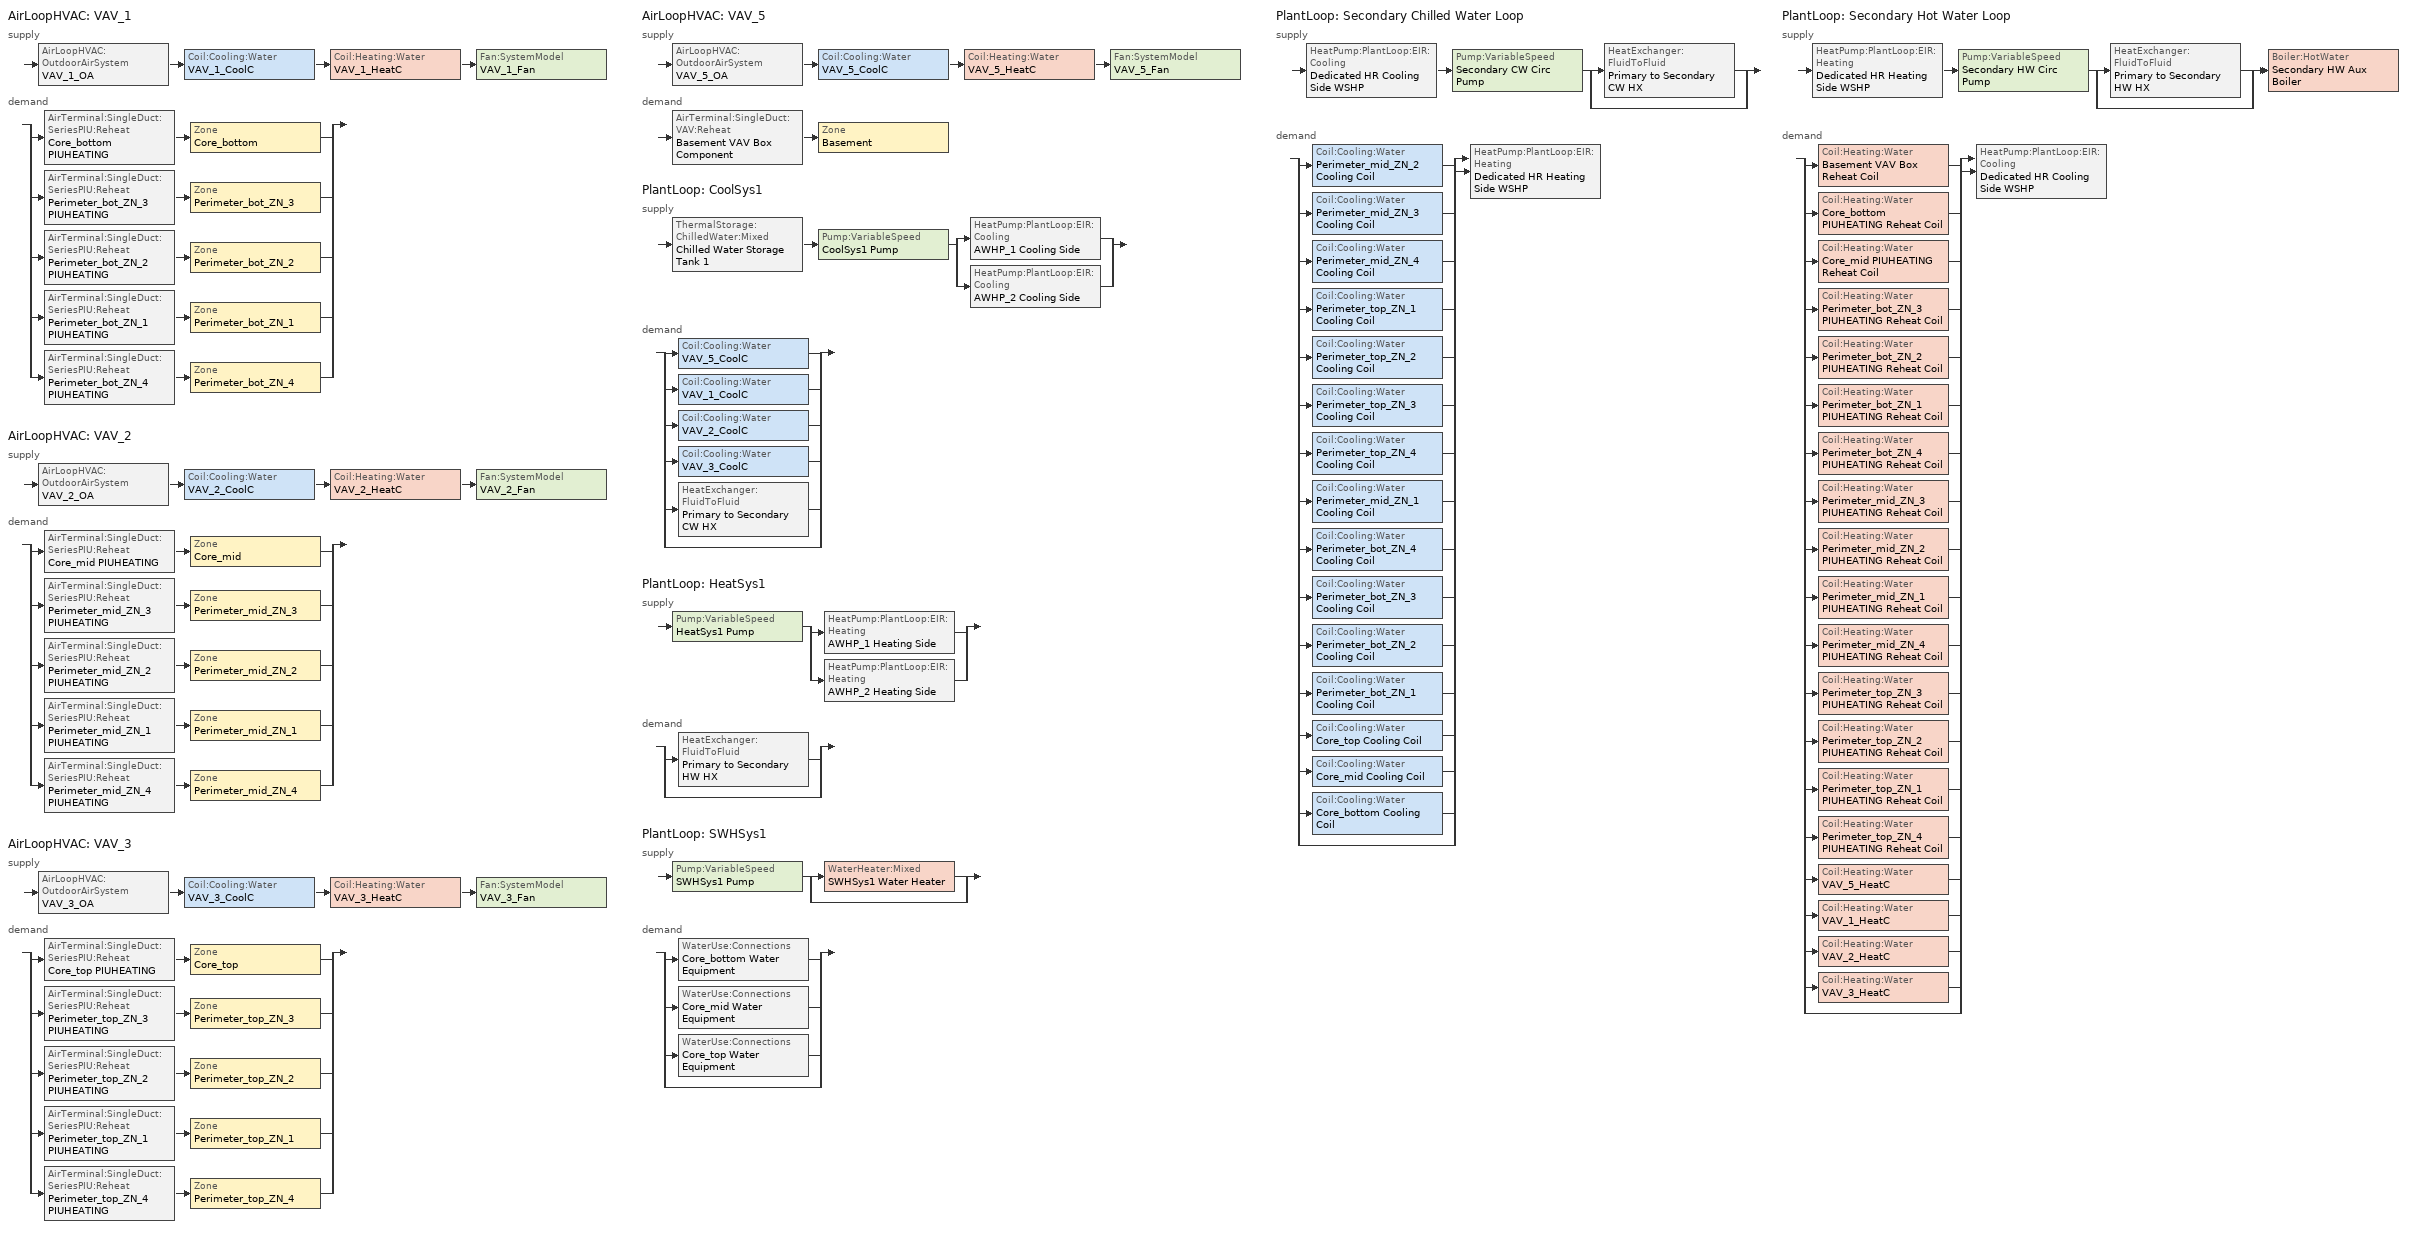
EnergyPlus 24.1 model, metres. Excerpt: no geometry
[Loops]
AirLoopHVAC 'VAV_1'
 supply: AirLoopHVAC:OutdoorAirSystem 'VAV_1_OA' > Coil:Cooling:Water 'VAV_1_CoolC' > Coil:Heating:Water 'VAV_1_HeatC' > Fan:SystemModel 'VAV_1_Fan'
 demand: split
  | AirTerminal:SingleDuct:SeriesPIU:Reheat 'Core_bottom PIUHEATING' > Zone 'Core_bottom'
  | AirTerminal:SingleDuct:SeriesPIU:Reheat 'Perimeter_bot_ZN_3 PIUHEATING' > Zone 'Perimeter_bot_ZN_3'
  | AirTerminal:SingleDuct:SeriesPIU:Reheat 'Perimeter_bot_ZN_2 PIUHEATING' > Zone 'Perimeter_bot_ZN_2'
  | AirTerminal:SingleDuct:SeriesPIU:Reheat 'Perimeter_bot_ZN_1 PIUHEATING' > Zone 'Perimeter_bot_ZN_1'
  | AirTerminal:SingleDuct:SeriesPIU:Reheat 'Perimeter_bot_ZN_4 PIUHEATING' > Zone 'Perimeter_bot_ZN_4'
AirLoopHVAC 'VAV_2'
 supply: AirLoopHVAC:OutdoorAirSystem 'VAV_2_OA' > Coil:Cooling:Water 'VAV_2_CoolC' > Coil:Heating:Water 'VAV_2_HeatC' > Fan:SystemModel 'VAV_2_Fan'
 demand: split
  | AirTerminal:SingleDuct:SeriesPIU:Reheat 'Core_mid PIUHEATING' > Zone 'Core_mid'
  | AirTerminal:SingleDuct:SeriesPIU:Reheat 'Perimeter_mid_ZN_3 PIUHEATING' > Zone 'Perimeter_mid_ZN_3'
  | AirTerminal:SingleDuct:SeriesPIU:Reheat 'Perimeter_mid_ZN_2 PIUHEATING' > Zone 'Perimeter_mid_ZN_2'
  | AirTerminal:SingleDuct:SeriesPIU:Reheat 'Perimeter_mid_ZN_1 PIUHEATING' > Zone 'Perimeter_mid_ZN_1'
  | AirTerminal:SingleDuct:SeriesPIU:Reheat 'Perimeter_mid_ZN_4 PIUHEATING' > Zone 'Perimeter_mid_ZN_4'
AirLoopHVAC 'VAV_3'
 supply: AirLoopHVAC:OutdoorAirSystem 'VAV_3_OA' > Coil:Cooling:Water 'VAV_3_CoolC' > Coil:Heating:Water 'VAV_3_HeatC' > Fan:SystemModel 'VAV_3_Fan'
 demand: split
  | AirTerminal:SingleDuct:SeriesPIU:Reheat 'Core_top PIUHEATING' > Zone 'Core_top'
  | AirTerminal:SingleDuct:SeriesPIU:Reheat 'Perimeter_top_ZN_3 PIUHEATING' > Zone 'Perimeter_top_ZN_3'
  | AirTerminal:SingleDuct:SeriesPIU:Reheat 'Perimeter_top_ZN_2 PIUHEATING' > Zone 'Perimeter_top_ZN_2'
  | AirTerminal:SingleDuct:SeriesPIU:Reheat 'Perimeter_top_ZN_1 PIUHEATING' > Zone 'Perimeter_top_ZN_1'
  | AirTerminal:SingleDuct:SeriesPIU:Reheat 'Perimeter_top_ZN_4 PIUHEATING' > Zone 'Perimeter_top_ZN_4'
AirLoopHVAC 'VAV_5'
 supply: AirLoopHVAC:OutdoorAirSystem 'VAV_5_OA' > Coil:Cooling:Water 'VAV_5_CoolC' > Coil:Heating:Water 'VAV_5_HeatC' > Fan:SystemModel 'VAV_5_Fan'
 demand: AirTerminal:SingleDuct:VAV:Reheat 'Basement VAV Box Component' > Zone 'Basement'
PlantLoop 'CoolSys1'
 supply: ThermalStorage:ChilledWater:Mixed 'Chilled Water Storage Tank 1' > Pump:VariableSpeed 'CoolSys1 Pump' > split
  | HeatPump:PlantLoop:EIR:Cooling 'AWHP_1 Cooling Side'
  | HeatPump:PlantLoop:EIR:Cooling 'AWHP_2 Cooling Side'
 demand: split
  | Coil:Cooling:Water 'VAV_5_CoolC'
  | Coil:Cooling:Water 'VAV_1_CoolC'
  | Coil:Cooling:Water 'VAV_2_CoolC'
  | Coil:Cooling:Water 'VAV_3_CoolC'
  | HeatExchanger:FluidToFluid 'Primary to Secondary CW HX'
  | bypass
PlantLoop 'HeatSys1'
 supply: Pump:VariableSpeed 'HeatSys1 Pump' > split
  | HeatPump:PlantLoop:EIR:Heating 'AWHP_1 Heating Side'
  | HeatPump:PlantLoop:EIR:Heating 'AWHP_2 Heating Side'
 demand: split
  | HeatExchanger:FluidToFluid 'Primary to Secondary HW HX'
  | bypass
PlantLoop 'SWHSys1'
 supply: Pump:VariableSpeed 'SWHSys1 Pump' > split
  | WaterHeater:Mixed 'SWHSys1 Water Heater'
  | bypass
 demand: split
  | WaterUse:Connections 'Core_bottom Water Equipment'
  | WaterUse:Connections 'Core_mid Water Equipment'
  | WaterUse:Connections 'Core_top Water Equipment'
  | bypass
PlantLoop 'Secondary Chilled Water Loop'
 supply: HeatPump:PlantLoop:EIR:Cooling 'Dedicated HR Cooling Side WSHP' > Pump:VariableSpeed 'Secondary CW Circ Pump' > split
  | HeatExchanger:FluidToFluid 'Primary to Secondary CW HX'
  | bypass
 demand: split
  | Coil:Cooling:Water 'Perimeter_mid_ZN_2 Cooling Coil'
  | Coil:Cooling:Water 'Perimeter_mid_ZN_3 Cooling Coil'
  | Coil:Cooling:Water 'Perimeter_mid_ZN_4 Cooling Coil'
  | Coil:Cooling:Water 'Perimeter_top_ZN_1 Cooling Coil'
  | Coil:Cooling:Water 'Perimeter_top_ZN_2 Cooling Coil'
  | Coil:Cooling:Water 'Perimeter_top_ZN_3 Cooling Coil'
  | Coil:Cooling:Water 'Perimeter_top_ZN_4 Cooling Coil'
  | Coil:Cooling:Water 'Perimeter_mid_ZN_1 Cooling Coil'
  | Coil:Cooling:Water 'Perimeter_bot_ZN_4 Cooling Coil'
  | Coil:Cooling:Water 'Perimeter_bot_ZN_3 Cooling Coil'
  | Coil:Cooling:Water 'Perimeter_bot_ZN_2 Cooling Coil'
  | Coil:Cooling:Water 'Perimeter_bot_ZN_1 Cooling Coil'
  | Coil:Cooling:Water 'Core_top Cooling Coil'
  | Coil:Cooling:Water 'Core_mid Cooling Coil'
  | Coil:Cooling:Water 'Core_bottom Cooling Coil'
  | bypass
  join > HeatPump:PlantLoop:EIR:Heating 'Dedicated HR Heating Side WSHP'
PlantLoop 'Secondary Hot Water Loop'
 supply: HeatPump:PlantLoop:EIR:Heating 'Dedicated HR Heating Side WSHP' > Pump:VariableSpeed 'Secondary HW Circ Pump' > split
  | HeatExchanger:FluidToFluid 'Primary to Secondary HW HX'
  | bypass
  join > Boiler:HotWater 'Secondary HW Aux Boiler'
 demand: split
  | Coil:Heating:Water 'Basement VAV Box Reheat Coil'
  | Coil:Heating:Water 'Core_bottom PIUHEATING Reheat Coil'
  | Coil:Heating:Water 'Core_mid PIUHEATING Reheat Coil'
  | Coil:Heating:Water 'Perimeter_bot_ZN_3 PIUHEATING Reheat Coil'
  | Coil:Heating:Water 'Perimeter_bot_ZN_2 PIUHEATING Reheat Coil'
  | Coil:Heating:Water 'Perimeter_bot_ZN_1 PIUHEATING Reheat Coil'
  | Coil:Heating:Water 'Perimeter_bot_ZN_4 PIUHEATING Reheat Coil'
  | Coil:Heating:Water 'Perimeter_mid_ZN_3 PIUHEATING Reheat Coil'
  | Coil:Heating:Water 'Perimeter_mid_ZN_2 PIUHEATING Reheat Coil'
  | Coil:Heating:Water 'Perimeter_mid_ZN_1 PIUHEATING Reheat Coil'
  | Coil:Heating:Water 'Perimeter_mid_ZN_4 PIUHEATING Reheat Coil'
  | Coil:Heating:Water 'Perimeter_top_ZN_3 PIUHEATING Reheat Coil'
  | Coil:Heating:Water 'Perimeter_top_ZN_2 PIUHEATING Reheat Coil'
  | Coil:Heating:Water 'Perimeter_top_ZN_1 PIUHEATING Reheat Coil'
  | Coil:Heating:Water 'Perimeter_top_ZN_4 PIUHEATING Reheat Coil'
  | Coil:Heating:Water 'VAV_5_HeatC'
  | Coil:Heating:Water 'VAV_1_HeatC'
  | Coil:Heating:Water 'VAV_2_HeatC'
  | Coil:Heating:Water 'VAV_3_HeatC'
  | bypass
  join > HeatPump:PlantLoop:EIR:Cooling 'Dedicated HR Cooling Side WSHP'
[AirLoopHVAC] Design supply air flow rate=Autosize
VAV_1; VAV_2; VAV_3; VAV_5
[AirLoopHVAC:UnitarySystem] Availability schedule=ALWAYS_ON; Control type=Load; Cooling supply air flow rate=Autosize; Cooling supply air flow rate method=SupplyAirFlowRate; Dehumidification control type=None; Fan placement=BlowThrough; Supply air fan operating mode schedule=HVACOperationSchd
Name | Controlling zone or thermostat location | Cooling coil | Supply fan
Core_bottom_ZoneCooling | Core_bottom | Core_bottom Cooling Coil | Core_bottom_ZoneFan 1
Core_mid_ZoneCooling | Core_mid | Core_mid Cooling Coil | Core_mid_ZoneFan 1
Core_top_ZoneCooling | Core_top | Core_top Cooling Coil | Core_top_ZoneFan 1
Perimeter_bot_ZN_1_ZoneCooling | Perimeter_bot_ZN_1 | Perimeter_bot_ZN_1 Cooling Coil | Perimeter_bot_ZN_1_ZoneFan 1
Perimeter_bot_ZN_2_ZoneCooling | Perimeter_bot_ZN_2 | Perimeter_bot_ZN_2 Cooling Coil | Perimeter_bot_ZN_2_ZoneFan 1
Perimeter_bot_ZN_3_ZoneCooling | Perimeter_bot_ZN_3 | Perimeter_bot_ZN_3 Cooling Coil | Perimeter_bot_ZN_3_ZoneFan 1
Perimeter_bot_ZN_4_ZoneCooling | Perimeter_bot_ZN_4 | Perimeter_bot_ZN_4 Cooling Coil | Perimeter_bot_ZN_4_ZoneFan 1
Perimeter_mid_ZN_1_ZoneCooling | Perimeter_mid_ZN_1 | Perimeter_mid_ZN_1 Cooling Coil | Perimeter_mid_ZN_1_ZoneFan 1
Perimeter_mid_ZN_2_ZoneCooling | Perimeter_mid_ZN_2 | Perimeter_mid_ZN_2 Cooling Coil | Perimeter_mid_ZN_2_ZoneFan 1
Perimeter_mid_ZN_3_ZoneCooling | Perimeter_mid_ZN_3 | Perimeter_mid_ZN_3 Cooling Coil | Perimeter_mid_ZN_3_ZoneFan 1
Perimeter_mid_ZN_4_ZoneCooling | Perimeter_mid_ZN_4 | Perimeter_mid_ZN_4 Cooling Coil | Perimeter_mid_ZN_4_ZoneFan 1
Perimeter_top_ZN_1_ZoneCooling | Perimeter_top_ZN_1 | Perimeter_top_ZN_1 Cooling Coil | Perimeter_top_ZN_1_ZoneFan 1
Perimeter_top_ZN_2_ZoneCooling | Perimeter_top_ZN_2 | Perimeter_top_ZN_2 Cooling Coil | Perimeter_top_ZN_2_ZoneFan 1
Perimeter_top_ZN_3_ZoneCooling | Perimeter_top_ZN_3 | Perimeter_top_ZN_3 Cooling Coil | Perimeter_top_ZN_3_ZoneFan 1
Perimeter_top_ZN_4_ZoneCooling | Perimeter_top_ZN_4 | Perimeter_top_ZN_4 Cooling Coil | Perimeter_top_ZN_4_ZoneFan 1
[AirTerminal:SingleDuct:SeriesPIU:Reheat] Availability schedule=ALWAYS_ON; Maximum air flow rate=Autosize; Maximum hot water or steam flow rate=Autosize; Maximum primary air flow rate=Autosize; Minimum primary air flow fraction=Autosize
Name | Fan | Reheat coil
Core_bottom PIUHEATING | Core_bottom PIUHEATING Fan | Core_bottom PIUHEATING Reheat Coil
Core_mid PIUHEATING | Core_mid PIUHEATING Fan | Core_mid PIUHEATING Reheat Coil
Core_top PIUHEATING | Core_top PIUHEATING Fan | Core_top PIUHEATING Reheat Coil
Perimeter_bot_ZN_1 PIUHEATING | Perimeter_bot_ZN_1 PIUHEATING Fan | Perimeter_bot_ZN_1 PIUHEATING Reheat Coil
Perimeter_bot_ZN_2 PIUHEATING | Perimeter_bot_ZN_2 PIUHEATING Fan | Perimeter_bot_ZN_2 PIUHEATING Reheat Coil
Perimeter_bot_ZN_3 PIUHEATING | Perimeter_bot_ZN_3 PIUHEATING Fan | Perimeter_bot_ZN_3 PIUHEATING Reheat Coil
Perimeter_bot_ZN_4 PIUHEATING | Perimeter_bot_ZN_4 PIUHEATING Fan | Perimeter_bot_ZN_4 PIUHEATING Reheat Coil
Perimeter_mid_ZN_1 PIUHEATING | Perimeter_mid_ZN_1 PIUHEATING Fan | Perimeter_mid_ZN_1 PIUHEATING Reheat Coil
Perimeter_mid_ZN_2 PIUHEATING | Perimeter_mid_ZN_2 PIUHEATING Fan | Perimeter_mid_ZN_2 PIUHEATING Reheat Coil
Perimeter_mid_ZN_3 PIUHEATING | Perimeter_mid_ZN_3 PIUHEATING Fan | Perimeter_mid_ZN_3 PIUHEATING Reheat Coil
Perimeter_mid_ZN_4 PIUHEATING | Perimeter_mid_ZN_4 PIUHEATING Fan | Perimeter_mid_ZN_4 PIUHEATING Reheat Coil
Perimeter_top_ZN_1 PIUHEATING | Perimeter_top_ZN_1 PIUHEATING Fan | Perimeter_top_ZN_1 PIUHEATING Reheat Coil
Perimeter_top_ZN_2 PIUHEATING | Perimeter_top_ZN_2 PIUHEATING Fan | Perimeter_top_ZN_2 PIUHEATING Reheat Coil
Perimeter_top_ZN_3 PIUHEATING | Perimeter_top_ZN_3 PIUHEATING Fan | Perimeter_top_ZN_3 PIUHEATING Reheat Coil
Perimeter_top_ZN_4 PIUHEATING | Perimeter_top_ZN_4 PIUHEATING Fan | Perimeter_top_ZN_4 PIUHEATING Reheat Coil
[AirTerminal:SingleDuct:VAV:Reheat]
Basement VAV Box Component: Availability schedule=ALWAYS_ON; Constant minimum air flow fraction=0.3; Convergence tolerance=0.001; Damper heating action=Normal; Maximum air flow rate=Autosize; Maximum flow fraction during reheat=Autosize; Maximum flow per zone floor area during reheat=Autosize; Maximum hot water or steam flow rate=Autosize; Minimum hot water or steam flow rate=0; Reheat coil=Basement VAV Box Reheat Coil; Zone minimum air flow input method=Constant
[Boiler:HotWater]
Secondary HW Aux Boiler: Boiler flow mode=LeavingSetpointModulated; Design water flow rate=Autosize; Efficiency curve temperature evaluation variable=LeavingBoiler; Fuel type=NaturalGas; Maximum part load ratio=1.2; Minimum part load ratio=0; Nominal capacity=Autosize; Nominal thermal efficiency=0.78; On cycle parasitic electric load=0; Optimum part load ratio=1; Sizing factor=1; Water outlet upper temperature limit=95
[Coil:Cooling:Water] Availability schedule=ALWAYS_ON; Design air flow rate=Autosize; Design inlet air humidity ratio=Autosize; Design inlet air temperature=Autosize; Design inlet water temperature=Autosize; Design outlet air humidity ratio=Autosize; Design outlet air temperature=Autosize; Design water flow rate=Autosize; Heat exchanger configuration=CrossFlow; Type of analysis=SimpleAnalysis
Core_bottom Cooling Coil; Core_mid Cooling Coil; Core_top Cooling Coil; Perimeter_bot_ZN_1 Cooling Coil; Perimeter_bot_ZN_2 Cooling Coil; Perimeter_bot_ZN_3 Cooling Coil; Perimeter_bot_ZN_4 Cooling Coil; Perimeter_mid_ZN_1 Cooling Coil; Perimeter_mid_ZN_2 Cooling Coil; Perimeter_mid_ZN_3 Cooling Coil; Perimeter_mid_ZN_4 Cooling Coil; Perimeter_top_ZN_1 Cooling Coil; Perimeter_top_ZN_2 Cooling Coil; Perimeter_top_ZN_3 Cooling Coil; Perimeter_top_ZN_4 Cooling Coil; VAV_1_CoolC; VAV_2_CoolC; VAV_3_CoolC; VAV_5_CoolC
[Coil:Heating:Electric]
Core_top PIUHEATING Reheat Coil: Availability schedule=ALWAYS_ON; Efficiency=1; Nominal capacity=Autosize
[Coil:Heating:Water] Availability schedule=ALWAYS_ON; Maximum water flow rate=Autosize; Performance input method=UFactorTimesAreaAndDesignWaterFlowRate; Rated capacity=Autosize; U factor times area value=Autosize
Name | Rated inlet air temperature | Rated inlet water temperature | Rated outlet air temperature | Rated outlet water temperature
Basement VAV Box Reheat Coil | 16.6 | 82.2 | 32.2 | 71.1
Core_bottom PIUHEATING Reheat Coil; Core_mid PIUHEATING Reheat Coil; Perimeter_bot_ZN_1 PIUHEATING Reheat Coil; Perimeter_bot_ZN_2 PIUHEATING Reheat Coil; Perimeter_bot_ZN_3 PIUHEATING Reheat Coil; Perimeter_bot_ZN_4 PIUHEATING Reheat Coil; Perimeter_mid_ZN_1 PIUHEATING Reheat Coil; Perimeter_mid_ZN_2 PIUHEATING Reheat Coil; Perimeter_mid_ZN_3 PIUHEATING Reheat Coil; Perimeter_mid_ZN_4 PIUHEATING Reheat Coil; Perimeter_top_ZN_1 PIUHEATING Reheat Coil; Perimeter_top_ZN_2 PIUHEATING Reheat Coil; Perimeter_top_ZN_3 PIUHEATING Reheat Coil; Perimeter_top_ZN_4 PIUHEATING Reheat Coil | 19.9 | 45 | 32.2 | 35
VAV_1_HeatC; VAV_2_HeatC; VAV_3_HeatC; VAV_5_HeatC | 9 | 40 | 35 | 36
[Controller:OutdoorAir] Economizer control action type=ModulateFlow; Economizer control type=NoEconomizer; Economizer maximum limit dry bulb temperature=28; Economizer maximum limit enthalpy=64000; Economizer minimum limit dry bulb temperature=-100; Lockout type=NoLockout; Maximum outdoor air flow rate=Autosize; Minimum limit type=FixedMinimum; Minimum outdoor air flow rate=Autosize; Minimum outdoor air schedule=MinOA_MotorizedDamper_Sched
Name | Minimum fraction of outdoor air schedule
VAV_1_OA_Controller; VAV_2_OA_Controller; VAV_3_OA_Controller | Always_On
VAV_5_OA_Controller
[Controller:WaterCoil] Actuator variable=Flow; Control variable=Temperature; Maximum actuated flow=Autosize; Minimum actuated flow=0
Name | Action | Controller convergence tolerance
VAV_1_CoolC_Controller; VAV_2_CoolC_Controller; VAV_3_CoolC_Controller; VAV_5_CoolC_Controller | Reverse
VAV_1_HeatC_Controller; VAV_2_HeatC_Controller; VAV_3_HeatC_Controller; VAV_5_HeatC_Controller | Normal | 0.0001
[DesignSpecification:OutdoorAir] Outdoor air flow per person=0.006; Outdoor air flow per zone=0; Outdoor air flow per zone floor area=0.001; Outdoor air method=Sum
SZ DSOA Basement; SZ DSOA Core_bottom; SZ DSOA Core_mid; SZ DSOA Core_top; SZ DSOA Perimeter_bot_ZN_1; SZ DSOA Perimeter_bot_ZN_2; SZ DSOA Perimeter_bot_ZN_3; SZ DSOA Perimeter_bot_ZN_4; SZ DSOA Perimeter_mid_ZN_1; SZ DSOA Perimeter_mid_ZN_2; SZ DSOA Perimeter_mid_ZN_3; SZ DSOA Perimeter_mid_ZN_4; SZ DSOA Perimeter_top_ZN_1; SZ DSOA Perimeter_top_ZN_2; SZ DSOA Perimeter_top_ZN_3; SZ DSOA Perimeter_top_ZN_4
[DesignSpecification:ZoneAirDistribution]
PIUHEATING Vent Distribution: Zone air distribution effectiveness in cooling mode=1; Zone air distribution effectiveness in heating mode=0.8; Zone secondary recirculation fraction=0
[Fan:SystemModel] Design electric power consumption=Autosize; Design maximum air flow rate=Autosize; Motor in air stream fraction=1
Name | Availability schedule | Design power sizing method | Design pressure rise | Electric power function of flow fraction curve | Electric power minimum flow rate fraction | Electric power per unit flow rate per unit pressure | Motor efficiency | Speed control method | Fan total efficiency | End use subcategory
Core_bottom PIUHEATING Fan; Core_mid PIUHEATING Fan; Core_top PIUHEATING Fan; Perimeter_bot_ZN_1 PIUHEATING Fan; Perimeter_bot_ZN_2 PIUHEATING Fan; Perimeter_bot_ZN_3 PIUHEATING Fan; Perimeter_bot_ZN_4 PIUHEATING Fan; Perimeter_mid_ZN_1 PIUHEATING Fan; Perimeter_mid_ZN_2 PIUHEATING Fan; Perimeter_mid_ZN_3 PIUHEATING Fan; Perimeter_mid_ZN_4 PIUHEATING Fan; Perimeter_top_ZN_1 PIUHEATING Fan; Perimeter_top_ZN_2 PIUHEATING Fan; Perimeter_top_ZN_3 PIUHEATING Fan; Perimeter_top_ZN_4 PIUHEATING Fan | HVACOperationSchd | PowerPerFlowPerPressure | 50 | fan curve 1 | 0.39 | 1.87331 | 0.9 | Continuous
Core_bottom_ZoneFan 1; Core_mid_ZoneFan 1; Core_top_ZoneFan 1; Perimeter_bot_ZN_1_ZoneFan 1; Perimeter_bot_ZN_2_ZoneFan 1; Perimeter_bot_ZN_3_ZoneFan 1; Perimeter_bot_ZN_4_ZoneFan 1; Perimeter_mid_ZN_1_ZoneFan 1; Perimeter_mid_ZN_2_ZoneFan 1; Perimeter_mid_ZN_3_ZoneFan 1; Perimeter_mid_ZN_4_ZoneFan 1; Perimeter_top_ZN_1_ZoneFan 1; Perimeter_top_ZN_2_ZoneFan 1; Perimeter_top_ZN_3_ZoneFan 1; Perimeter_top_ZN_4_ZoneFan 1 | HVACOperationSchd | TotalEfficiencyAndPressure | 600 |  | 0 |  | 0.9 | Discrete | 0.7
VAV_1_Fan; VAV_3_Fan | HVACOperationSchd | TotalEfficiencyAndPressure | 1017.592 | VAV Fan Curve | 0 |  | 0.93 | Continuous | 0.6045 | Fan Energy
VAV_2_Fan | HVACOperationSchd | TotalEfficiencyAndPressure | 1017.592 | VAV Fan Curve | 0 |  | 0.95 | Continuous | 0.6175 | Fan Energy
VAV_5_Fan | Always_ON | TotalEfficiencyAndPressure | 1109.648 | VAV Fan Curve | 0 |  | 0.91 | Continuous | 0.5915 | Fan Energy
[HeatExchanger:FluidToFluid] Availability schedule=always_on; Heat exchange model type=CrossFlowBothMixed; Heat exchanger u factor times area value=Autosize; Heat transfer metering end use type=LoopToLoop; Loop demand side design flow rate=Autosize; Loop supply side design flow rate=Autosize; Minimum temperature difference to activate heat exchanger=0.2
Name | Control type
Primary to Secondary CW HX | CoolingSetpointModulated
Primary to Secondary HW HX | HeatingSetpointModulated
[HeatPump:PlantLoop:EIR:Cooling] Control type=Setpoint; Flow mode=VariableSpeedPumping; Load side reference flow rate=Autosize; Minimum part load ratio=0.2; Reference capacity=Autosize; Source side reference flow rate=Autosize
Name | Capacity modifier function of temperature curve | Companion heat pump | Condenser type | Electric input to output ratio modifier function of part load ratio curve | Electric input to output ratio modifier function of temperature curve | Reference coefficient of performance | Sizing factor | Maximum source inlet temperature | Minimum source inlet temperature
AWHP_1 Cooling Side | CoolCapCurveFuncTemp | AWHP_1 Heating Side | AirSource | EIRCurveFuncPLR | CoolEIRCurveFuncTemp | 2.89 | 1
AWHP_2 Cooling Side | CoolCapCurveFuncTemp | AWHP_2 Heating Side | AirSource | EIRCurveFuncPLR | CoolEIRCurveFuncTemp | 2.89 | 1
Dedicated HR Cooling Side WSHP | CapCurveFuncTemp2 | Dedicated HR Heating Side WSHP | WaterSource | EIRCurveFuncPLR2 | EIRCurveFuncTemp2 | 3.5 | 0.2 | 50 | 10
[HeatPump:PlantLoop:EIR:Heating] Control type=Setpoint; Electric input to output ratio modifier function of part load ratio curve=EIRCurveFuncPLR; Flow mode=VariableSpeedPumping; Load side reference flow rate=Autosize; Minimum part load ratio=0.2; Reference capacity=Autosize; Source side reference flow rate=Autosize
Name | Capacity modifier function of temperature curve | Companion heat pump | Condenser type | Dry outdoor correction factor curve | Electric input to output ratio modifier function of temperature curve | Heat pump defrost control | Heat pump defrost time period fraction | Heat pump sizing method | Heating to cooling capacity sizing ratio | Maximum outdoor dry bulb temperature for defrost operation | Maximum source inlet temperature | Maximum supply water temperature curve | Minimum source inlet temperature | Minimum supply water temperature curve | Reference coefficient of performance | Sizing factor | Timed empirical defrost frequency curve | Timed empirical defrost heat input energy fraction curve | Timed empirical defrost heat load penalty curve
AWHP_1 Heating Side | HeatCapCurveFuncTemp | AWHP_1 Cooling Side | AirSource | HeatDryCoilFuncOAT | HeatEIRCurveFuncTemp | TimedEmpirical | 0.116667 | GreaterOfHeatingOrCooling | 1.1 | 10.6068 | 35 | MaxSWTvsOAT | -25 | MinSWTvsOAT | 2.89 | 1 | TimedDefrostFrequency | TimedDefrostHeatEnergy | TimedDefrostHeatLoad
AWHP_2 Heating Side | HeatCapCurveFuncTemp | AWHP_2 Cooling Side | AirSource | HeatDryCoilFuncOAT | HeatEIRCurveFuncTemp | TimedEmpirical | 0.116667 | GreaterOfHeatingOrCooling | 1.1 | 10.6068 | 35 | MaxSWTvsOAT | -25 | MinSWTvsOAT | 2.89 | 1 | TimedDefrostFrequency | TimedDefrostHeatEnergy | TimedDefrostHeatLoad
Dedicated HR Heating Side WSHP | CapCurveFuncTemp | Dedicated HR Cooling Side WSHP | WaterSource |  | EIRCurveFuncTemp |  |  | CoolingCapacity | 1 |  | 25 |  | 2 |  | 3.5 | 0.2
[PlantEquipmentList]
One AWHP Cooling Equipment List: AWHP_1 Cooling Side, HeatPump:PlantLoop:EIR:Cooling
One AWHP Heating Equipment List: AWHP_2 Heating Side, HeatPump:PlantLoop:EIR:Heating
Primary to Secondary HW HX equip: Primary to Secondary HW HX, HeatExchanger:FluidToFluid
SWHSys1 Equipment List: SWHSys1 Water Heater, WaterHeater:Mixed
Two AWHP Cooling Equipment List: AWHP_1 Cooling Side, HeatPump:PlantLoop:EIR:Cooling, AWHP_2 Cooling Side, HeatPump:PlantLoop:EIR:Cooling
Two AWHP Heating Equipment List: AWHP_1 Heating Side, HeatPump:PlantLoop:EIR:Heating, AWHP_2 Heating Side, HeatPump:PlantLoop:EIR:Heating
[PlantEquipmentOperation:ChillerHeaterChangeover]
Two AWHP Operation Scheme: Cooling only load plant equipment operation cooling load=Two AWHP Cooling Operation Scheme; Dedicated chilled water return recovery heat pump=Dedicated HR Cooling Side WSHP; Dedicated hot water return recovery heat pump=Dedicated HR Heating Side WSHP; Heating only load plant equipment operation heating load=Two AWHP Heating Operation Scheme; Outdoor high temperature=10; Outdoor low temperature=-18; Primary cooling plant setpoint temperature=6.6; Primary heating plant setpoint at outdoor high temperature=59.8; Primary heating plant setpoint at outdoor low temperature=37.6; Secondary distribution cooling plant setpoint temperature=13.7; Secondary distribution heating plant setpoint temperature=45; Simultaneous cooling and heating plant equipment operation cooling load=One AWHP Cooling Operation Scheme; Simultaneous cooling and heating plant equipment operation heating load=One AWHP Heating Operation Scheme; Zone load polling zonelist=All Conditioned Zones
[PlantEquipmentOperation:CoolingLoad] Load range 1 lower limit=0; Range 1 equipment list=One AWHP Cooling Equipment List
Name | Load range 1 upper limit | Load range 2 lower limit | Load range 2 upper limit | Range 2 equipment list
One AWHP Cooling Operation Scheme | 1e+16
Two AWHP Cooling Operation Scheme | 50000 | 50000 | 1e+13 | Two AWHP Cooling Equipment List
[PlantEquipmentOperation:HeatingLoad] Load range 1 lower limit=0
Name | Load range 1 upper limit | Range 1 equipment list | Load range 2 lower limit | Load range 2 upper limit | Range 2 equipment list
One AWHP Heating Operation Scheme | 1e+16 | One AWHP Heating Equipment List
SWHSys1 Operation Scheme | 1e+15 | SWHSys1 Equipment List
Two AWHP Heating Operation Scheme | 50000 | One AWHP Heating Equipment List | 100000 | 1e+13 | Two AWHP Heating Equipment List
[PlantEquipmentOperationSchemes]
Name | Control scheme 1 | Control scheme 1 schedule
CoolSys1 Loop Operation Scheme List; HeatSys1 Loop Operation Scheme List; Secondary CW Loop Operation; Secondary Hot Loop Operation | Two AWHP Operation Scheme | ALways_on
SWHSys1 Loop Operation Scheme List | SWHSys1 Operation Scheme | ALWAYS_ON
[PlantLoop] Fluid type=Water; Maximum loop flow rate=Autosize; Minimum loop flow rate=0; Plant loop volume=Autocalculate
Name | Load distribution scheme | Maximum loop temperature | Minimum loop temperature | Plant equipment operation scheme
CoolSys1 | UniformLoad | 98 | 1 | CoolSys1 Loop Operation Scheme List
HeatSys1 | Optimal | 80 | 10 | HeatSys1 Loop Operation Scheme List
SWHSys1 | Optimal | 60 | 10 | SWHSys1 Loop Operation Scheme List
Secondary Chilled Water Loop | SequentialLoad | 98 | 1 | Secondary CW Loop Operation
Secondary Hot Water Loop | SequentialLoad | 98 | 1 | Secondary Hot Loop Operation
[Pump:VariableSpeed] Design maximum flow rate=Autosize; Design power consumption=Autosize; Design pump head=179352; Fraction of motor inefficiencies to fluid stream=0; Pump control type=Intermittent; Coefficient 1 of the part load performance curve=0; Coefficient 2 of the part load performance curve=1; Coefficient 3 of the part load performance curve=0; Coefficient 4 of the part load performance curve=0
Name | Design electric power per unit flow rate | Design minimum flow rate | Design minimum flow rate fraction | Design power sizing method | Design shaft power per unit flow rate per unit head | Motor efficiency
CoolSys1 Pump | 348701.1 | Autosize | 0 | PowerPerFlow | 1.28205 | 0.9
HeatSys1 Pump |  | 0 |  |  |  | 0.875
SWHSys1 Pump |  | 0 |  |  |  | 0.85
Secondary CW Circ Pump; Secondary HW Circ Pump |  | 0 |  |  |  | 0.9
[SetpointManager:MixedAir] Control variable=Temperature
Name | Setpoint node or nodelist
VAV_1_CoolC SAT Manager | VAV_1_CoolC-VAV_1_HeatCNode
VAV_1_HeatC SAT Manager | VAV_1_HeatC-VAV_1_FanNode
VAV_1_OAMixed Air Temp Manager | VAV_1_OA-VAV_1_CoolCNode
VAV_2_CoolC SAT Manager | VAV_2_CoolC-VAV_2_HeatCNode
VAV_2_HeatC SAT Manager | VAV_2_HeatC-VAV_2_FanNode
VAV_2_OAMixed Air Temp Manager | VAV_2_OA-VAV_2_CoolCNode
VAV_3_CoolC SAT Manager | VAV_3_CoolC-VAV_3_HeatCNode
VAV_3_HeatC SAT Manager | VAV_3_HeatC-VAV_3_FanNode
VAV_3_OAMixed Air Temp Manager | VAV_3_OA-VAV_3_CoolCNode
VAV_5_CoolC SAT Manager | VAV_5_CoolC-VAV_5_HeatCNode
VAV_5_HeatC SAT Manager | VAV_5_HeatC-VAV_5_FanNode
VAV_5_OAMixed Air Temp Manager | VAV_5_OA-VAV_5_CoolCNode
[SetpointManager:Scheduled] Control variable=Temperature
Name | Schedule | Setpoint node or nodelist
CoolSys1 HX Setpoint Manager | CW-Loop-Temp-Schedule | CoolSys1 Pump Inlet
CoolSys1 Loop Setpoint Manager | CW-Loop-Temp-Schedule | CoolSys1 Supply Outlet Node
HeatSys1 Loop Setpoint Manager | HW-Loop-Temp-Schedule | HeatSys1 Supply Outlet Node
SWHSys1 Loop Setpoint Manager | SWHSys1-Loop-Temp-Schedule | SWHSys1 Supply Outlet Node
VAV_1 SAT setpoint | Seasonal-Reset-Supply-Air-Temp-Sch | VAV_1 Supply Equipment Outlet Node
VAV_2 SAT setpoint | Seasonal-Reset-Supply-Air-Temp-Sch | VAV_2 Supply Equipment Outlet Node
VAV_3 SAT setpoint | Seasonal-Reset-Supply-Air-Temp-Sch | VAV_3 Supply Equipment Outlet Node
VAV_5 SAT setpoint | Seasonal-Reset-Supply-Air-Temp-Sch | VAV_5 Supply Equipment Outlet Node
[Sizing:Plant]
Name | Coincident sizing factor mode | Design loop exit temperature | Loop design temperature difference | Loop type | Sizing option | Zone timesteps in averaging window
CoolSys1 | None | 6.67 | 6.67 | Cooling | NonCoincident | 1
HeatSys1; Secondary Hot Water Loop | None | 48 | 6 | Heating | NonCoincident | 2
Secondary Chilled Water Loop | None | 13.2 | 2 | Cooling | Coincident | 1
SWHSys1 |  | 60 | 5 | Heating
[Sizing:System] Central cooling capacity control method=VAV; Central heating design supply air humidity ratio=0.008; Cooling design capacity=Autosize; Cooling design capacity method=CoolingDesignCapacity; Cooling supply air flow rate method=DesignDay; Design outdoor air flow rate=Autosize; Heating design capacity=Autosize; Heating design capacity method=HeatingDesignCapacity; Heating supply air flow rate method=DesignDay; Precool design humidity ratio=0.008; Preheat design humidity ratio=0.008; Type of zone sum to use=NonCoincident; Zone maximum outdoor air fraction=1
Name | 100 outdoor air in cooling | 100 outdoor air in heating | Central cooling design supply air humidity ratio | Central cooling design supply air temperature | Central heating design supply air temperature | Central heating maximum system air flow ratio | Precool design temperature | Preheat design temperature | System outdoor air method | Type of load to size on
VAV_1; VAV_2; VAV_3 | Yes | Yes | 0.0068 | 9.3 | 9.3 | Autosize | 9.3 | 7 | ZoneSum | VentilationRequirement
VAV_5 | No | No | 0.006 | 8.9 | 16.7 | 0.3 | 12.8 | 8 |  | Sensible
[Sizing:Zone] Cooling design air flow method=DesignDay; Heating design air flow method=DesignDay; Zone cooling design supply air temperature=14.6; Zone cooling design supply air temperature input method=SupplyAirTemperature; Zone heating design supply air humidity ratio=0.008; Zone heating design supply air temperature=35; Zone heating design supply air temperature input method=SupplyAirTemperature
Name | Design specification outdoor air object | Zone cooling design supply air humidity ratio | Account for dedicated outdoor air system | Dedicated outdoor air high setpoint temperature for design | Dedicated outdoor air low setpoint temperature for design | Dedicated outdoor air system control strategy | Design specification zone air distribution object
Basement | SZ DSOA Basement | 0.01055
Core_bottom | SZ DSOA Core_bottom | 0.01055 | Yes | 14 | 9.89 | ColdSupplyAir | PIUHEATING Vent Distribution
Core_mid | SZ DSOA Core_mid | 0.01055 | Yes | 14 | 9.89 | ColdSupplyAir | PIUHEATING Vent Distribution
Core_top | SZ DSOA Core_top | 0.01056 | Yes | 14 | 9.89 | ColdSupplyAir | PIUHEATING Vent Distribution
Perimeter_bot_ZN_1 | SZ DSOA Perimeter_bot_ZN_1 | 0.01055 | Yes | 14 | 9.89 | ColdSupplyAir | PIUHEATING Vent Distribution
Perimeter_bot_ZN_2 | SZ DSOA Perimeter_bot_ZN_2 | 0.01055 | Yes | 14 | 9.89 | ColdSupplyAir | PIUHEATING Vent Distribution
Perimeter_bot_ZN_3 | SZ DSOA Perimeter_bot_ZN_3 | 0.01055 | Yes | 14 | 9.89 | ColdSupplyAir | PIUHEATING Vent Distribution
Perimeter_bot_ZN_4 | SZ DSOA Perimeter_bot_ZN_4 | 0.01055 | Yes | 14 | 9.89 | ColdSupplyAir | PIUHEATING Vent Distribution
Perimeter_mid_ZN_1 | SZ DSOA Perimeter_mid_ZN_1 | 0.01055 | Yes | 14 | 9.89 | ColdSupplyAir | PIUHEATING Vent Distribution
Perimeter_mid_ZN_2 | SZ DSOA Perimeter_mid_ZN_2 | 0.01055 | Yes | 14 | 9.89 | ColdSupplyAir | PIUHEATING Vent Distribution
Perimeter_mid_ZN_3 | SZ DSOA Perimeter_mid_ZN_3 | 0.01055 | Yes | 14 | 9.89 | ColdSupplyAir | PIUHEATING Vent Distribution
Perimeter_mid_ZN_4 | SZ DSOA Perimeter_mid_ZN_4 | 0.01055 | Yes | 14 | 9.89 | ColdSupplyAir | PIUHEATING Vent Distribution
Perimeter_top_ZN_1 | SZ DSOA Perimeter_top_ZN_1 | 0.01055 | Yes | 14 | 9.89 | ColdSupplyAir | PIUHEATING Vent Distribution
Perimeter_top_ZN_2 | SZ DSOA Perimeter_top_ZN_2 | 0.01055 | Yes | 14 | 9.89 | ColdSupplyAir | PIUHEATING Vent Distribution
Perimeter_top_ZN_3 | SZ DSOA Perimeter_top_ZN_3 | 0.01055 | Yes | 14 | 9.89 | ColdSupplyAir | PIUHEATING Vent Distribution
Perimeter_top_ZN_4 | SZ DSOA Perimeter_top_ZN_4 | 0.01055 | Yes | 14 | 9.89 | ColdSupplyAir | PIUHEATING Vent Distribution
[ThermalStorage:ChilledWater:Mixed]
Chilled Water Storage Tank 1: Ambient temperature indicator=Outdoors; Deadband temperature difference=2.5; Heat gain coefficient from ambient temperature=5; Minimum temperature limit=1; Setpoint temperature schedule=CW-Tank-Temp-Schedule; Tank volume=50; Use side availability schedule=ALWAYS_ON; Use side design flow rate=Autosize; Use side heat transfer effectiveness=1
[ThermostatSetpoint:DualSetpoint] Cooling setpoint temperature schedule=CLGSETP_SCH; Heating setpoint temperature schedule=HTGSETP_SCH
Basement DualSPSched; Core_bottom DualSPSched; Core_mid DualSPSched; Core_top DualSPSched; Perimeter_bot_ZN_1 DualSPSched; Perimeter_bot_ZN_2 DualSPSched; Perimeter_bot_ZN_3 DualSPSched; Perimeter_bot_ZN_4 DualSPSched; Perimeter_mid_ZN_1 DualSPSched; Perimeter_mid_ZN_2 DualSPSched; Perimeter_mid_ZN_3 DualSPSched; Perimeter_mid_ZN_4 DualSPSched; Perimeter_top_ZN_1 DualSPSched; Perimeter_top_ZN_2 DualSPSched; Perimeter_top_ZN_3 DualSPSched; Perimeter_top_ZN_4 DualSPSched
[WaterHeater:Mixed]
SWHSys1 Water Heater: Ambient temperature indicator=Schedule; Ambient temperature schedule=SWHSys1 Water Heater Ambient Temperature Schedule Name; Deadband temperature difference=2; Heater control type=Cycle; Heater fuel type=NaturalGas; Heater maximum capacity=845000; Heater thermal efficiency=0.8; Indirect water heating recovery time=1.5; Maximum temperature limit=82.2222; Off cycle loss coefficient to ambient temperature=6; Off cycle parasitic fuel consumption rate=20; Off cycle parasitic fuel type=NaturalGas; Off cycle parasitic heat fraction to tank=0.8; On cycle loss coefficient to ambient temperature=6; On cycle parasitic fuel type=NaturalGas; Setpoint temperature schedule=SWHSys1 Water Heater Setpoint Temperature Schedule Name; Source side design flow rate=Autosize; Source side effectiveness=1; Tank volume=0.7571; Use side design flow rate=Autosize; Use side effectiveness=1
[WaterUse:Connections]
Name | Water use equipment name 1
Core_bottom Water Equipment | Core_bottom Water Equipment
Core_mid Water Equipment | Core_mid Water Equipment
Core_top Water Equipment | Core_top Water Equipment
[WaterUse:Equipment] Flow rate fraction schedule=BLDG_SWH_SCH; Hot water supply temperature schedule=Water Equipment Hot Supply Temp Sched; Latent fraction schedule=Water Equipment Latent fract sched; Peak flow rate=2.24e-05; Sensible fraction schedule=Water Equipment Sensible fract sched; Target temperature schedule=Water Equipment Temp Sched
Name | Zone
Core_bottom Water Equipment | Core_bottom
Core_mid Water Equipment | Core_mid
Core_top Water Equipment | Core_top
[ZoneControl:Thermostat] Control type schedule=Dual Zone Control Type Sched
Name | Zone or zonelist | Control 1
Basement Thermostat | Basement | Basement DualSPSched
Core_bottom Thermostat | Core_bottom | Core_bottom DualSPSched
Core_mid Thermostat | Core_mid | Core_mid DualSPSched
Core_top Thermostat | Core_top | Core_top DualSPSched
Perimeter_bot_ZN_1 Thermostat | Perimeter_bot_ZN_1 | Perimeter_bot_ZN_1 DualSPSched
Perimeter_bot_ZN_2 Thermostat | Perimeter_bot_ZN_2 | Perimeter_bot_ZN_2 DualSPSched
Perimeter_bot_ZN_3 Thermostat | Perimeter_bot_ZN_3 | Perimeter_bot_ZN_3 DualSPSched
Perimeter_bot_ZN_4 Thermostat | Perimeter_bot_ZN_4 | Perimeter_bot_ZN_4 DualSPSched
Perimeter_mid_ZN_1 Thermostat | Perimeter_mid_ZN_1 | Perimeter_mid_ZN_1 DualSPSched
Perimeter_mid_ZN_2 Thermostat | Perimeter_mid_ZN_2 | Perimeter_mid_ZN_2 DualSPSched
Perimeter_mid_ZN_3 Thermostat | Perimeter_mid_ZN_3 | Perimeter_mid_ZN_3 DualSPSched
Perimeter_mid_ZN_4 Thermostat | Perimeter_mid_ZN_4 | Perimeter_mid_ZN_4 DualSPSched
Perimeter_top_ZN_1 Thermostat | Perimeter_top_ZN_1 | Perimeter_top_ZN_1 DualSPSched
Perimeter_top_ZN_2 Thermostat | Perimeter_top_ZN_2 | Perimeter_top_ZN_2 DualSPSched
Perimeter_top_ZN_3 Thermostat | Perimeter_top_ZN_3 | Perimeter_top_ZN_3 DualSPSched
Perimeter_top_ZN_4 Thermostat | Perimeter_top_ZN_4 | Perimeter_top_ZN_4 DualSPSched
[Zone equipment]
Basement: Basement VAV Box Component
Core_bottom: Core_bottom PIUHEATING, Core_bottom_ZoneCooling
Core_mid: Core_mid PIUHEATING, Core_mid_ZoneCooling
Core_top: Core_top PIUHEATING, Core_top_ZoneCooling
Perimeter_bot_ZN_1: Perimeter_bot_ZN_1 PIUHEATING, Perimeter_bot_ZN_1_ZoneCooling
Perimeter_bot_ZN_2: Perimeter_bot_ZN_2 PIUHEATING, Perimeter_bot_ZN_2_ZoneCooling
Perimeter_bot_ZN_3: Perimeter_bot_ZN_3 PIUHEATING, Perimeter_bot_ZN_3_ZoneCooling
Perimeter_bot_ZN_4: Perimeter_bot_ZN_4 PIUHEATING, Perimeter_bot_ZN_4_ZoneCooling
Perimeter_mid_ZN_1: Perimeter_mid_ZN_1 PIUHEATING, Perimeter_mid_ZN_1_ZoneCooling
Perimeter_mid_ZN_2: Perimeter_mid_ZN_2 PIUHEATING, Perimeter_mid_ZN_2_ZoneCooling
Perimeter_mid_ZN_3: Perimeter_mid_ZN_3 PIUHEATING, Perimeter_mid_ZN_3_ZoneCooling
Perimeter_mid_ZN_4: Perimeter_mid_ZN_4 PIUHEATING, Perimeter_mid_ZN_4_ZoneCooling
Perimeter_top_ZN_1: Perimeter_top_ZN_1 PIUHEATING, Perimeter_top_ZN_1_ZoneCooling
Perimeter_top_ZN_2: Perimeter_top_ZN_2 PIUHEATING, Perimeter_top_ZN_2_ZoneCooling
Perimeter_top_ZN_3: Perimeter_top_ZN_3 PIUHEATING, Perimeter_top_ZN_3_ZoneCooling
Perimeter_top_ZN_4: Perimeter_top_ZN_4 PIUHEATING, Perimeter_top_ZN_4_ZoneCooling
[ZoneList]
All Conditioned Zones: Basement, Core_bottom, Core_mid, Core_top, Perimeter_bot_ZN_1, Perimeter_bot_ZN_2, Perimeter_bot_ZN_3, Perimeter_bot_ZN_4, Perimeter_mid_ZN_1, Perimeter_mid_ZN_2, Perimeter_mid_ZN_3, Perimeter_mid_ZN_4, Perimeter_top_ZN_1, Perimeter_top_ZN_2, Perimeter_top_ZN_3, Perimeter_top_ZN_4
[Curve:Biquadratic] Input unit type for x=Temperature; Input unit type for y=Temperature; Output unit type=Dimensionless
Name | Maximum value of x | Maximum value of y | Minimum value of x | Minimum value of y | Coefficient1 constant | Coefficient2 x | Coefficient3 x 2 | Coefficient4 y | Coefficient5 y 2 | Coefficient6 x y | Maximum curve output | Minimum curve output
CapCurveFuncTemp; CapCurveFuncTemp2; EIRCurveFuncTemp; EIRCurveFuncTemp2 | 10 | 35 | 5 | 24 | 1 | 0 | 0 | 0 | 0 | 0
CoolCapCurveFuncTemp | 20 | 37 | 2 | 4.2 | 1.06723 | 0.0460678 | 0.00034605 | -0.00697049 | -2.88619e-05 | -0.000475763 | 1.55
CoolEIRCurveFuncTemp | 20 | 37 | 2 | 4.2 | 0.440306 | -0.0241323 | 0.000537915 | 0.0118716 | 0.000305786 | -0.00061733 | 1.48 | 0.4
HeatCapCurveFuncTemp | 70 | 37.22 | 15 | -17 | 0.794901 | 0.00388524 | -5.75169e-05 | 0.0278109 | 0.000318168 | -0.000130572 | 1.55
HeatEIRCurveFuncTemp | 70 | 37.22 | 15 | -17 | 0.53073 | 0.00655165 | 0.000263599 | -0.0362067 | 0.00126617 | -0.000791224 | 1.48 | 0.4
[Curve:Quadratic]
Name | Maximum value of x | Minimum value of x | Coefficient1 constant | Coefficient2 x | Coefficient3 x 2 | Input unit type for x | Maximum curve output | Minimum curve output | Output unit type
EIRCurveFuncPLR; EIRCurveFuncPLR2 | 1 | 0 | 1 | 0 | 0
HeatDryCoilFuncOAT | 26.6667 | -11.675 | 0.957474 | -0.00299322 | 5.5728e-05
MaxSWTvsOAT | 35 | -17.7778 | 53.1667 | 0.85 | 0 | Temperature | 60 | 20 | Temperature
MinSWTvsOAT | 35 | -17.7778 | 0 | 1 | 0 | Temperature | 35 | 20 | Temperature
TimedDefrostFrequency | 10.6068 | -30 | 0.71582 | -0.024822 | 0
TimedDefrostHeatEnergy | 10.6068 | -30 | 0.03423 | -0.00072 | 0
TimedDefrostHeatLoad | 10.6068 | -30 | 0.08286 | -0.007812 | 0
[Curve:Quartic] Input unit type for x=Dimensionless; Maximum value of x=1
Name | Maximum curve output | Minimum curve output | Minimum value of x | Output unit type | Coefficient1 constant | Coefficient2 x | Coefficient3 x 2 | Coefficient4 x 3 | Coefficient5 x 4
VAV Fan Curve | 1 | 0 | 0 | Dimensionless | 0.0407599 | 0.088045 | -0.0729261 | 0.94374 | 0
fan curve 1 |  |  | 0.33 |  | 0.1379 | -0.2406 | 1.7851 | -2.0248 | 1.3456
[Schedule:Compact]
ALWAYS_ON: Through: 12/31, For: AllDays, Until: 24:00, 1
BLDG_SWH_SCH: Through: 12/31, For: Weekdays SummerDesignDay, Until: 05:00, 0.05, Until: 06:00, 0.08, Until: 07:00, 0.07, Until: 08:00, 0.19, Until: 09:00, 0.35, Until: 10:00, 0.38, Until: 11:00, 0.39, Until: 12:00, 0.47, Until: 13:00, 0.57, Until: 14:00, 0.54, Until: 15:00, 0.34, Until: 16:00, 0.33, Until: 17:00, 0.44, Until: 18:00, 0.26, Until: 19:00, 0.21, Until: 20:00, 0.15, Until: 21:00, 0.17, Until: 22:00, 0.08, Until: 24:00, 0.05, For: Saturday WinterDesignDay, Until: 05:00, 0.05, Until: 06:00, 0.08, Until: 07:00, 0.07, Until: 08:00, 0.11, Until: 09:00, 0.15, Until: 10:00, 0.21, Until: 11:00, 0.19, Until: 12:00, 0.23, Until: 13:00, 0.2, Until: 14:00, 0.19, Until: 15:00, 0.15, Until: 16:00, 0.13, Until: 17:00, 0.14, Until: 21:00, 0.07, Until: 22:00, 0.09, Until: 24:00, 0.05, For: AllOtherDays, Until: 05:00, 0.04, Until: 06:00, 0.07, Until: 11:00, 0.04, Until: 13:00, 0.06, Until: 14:00, 0.09, Until: 15:00, 0.06, Until: 21:00, 0.04, Until: 22:00, 0.07, Until: 24:00, 0.04
CLGSETP_SCH: Through: 12/31, For: Weekdays SummerDesignDay, Until: 06:00, 26.7, Until: 22:00, 24, Until: 24:00, 26.7, For: Saturday, Until: 06:00, 26.7, Until: 18:00, 24, Until: 24:00, 26.7, For WinterDesignDay, Until: 24:00, 26.7, For: AllOtherDays, Until: 24:00, 26.7
CW-Loop-Temp-Schedule; CW-Tank-Temp-Schedule: Through: 12/31, For: AllDays, Until: 24:00, 6.7
Dual Zone Control Type Sched: Through: 12/31, For: AllDays, Until: 24:00, 4
HTGSETP_SCH: Through: 12/31, For: Weekdays, Until: 06:00, 18.3, Until: 22:00, 21.7, Until: 24:00, 18.3, For SummerDesignDay, Until: 24:00, 18.3, For: Saturday, Until: 06:00, 15.6, Until: 18:00, 21.7, Until: 24:00, 15.6, For: WinterDesignDay, Until: 24:00, 21.7, For: AllOtherDays, Until: 24:00, 15.6
HVACOperationSchd: Through: 12/31, For: Weekdays SummerDesignDay, Until: 06:00, 0, Until: 22:00, 1, Until: 24:00, 0, For: Saturday WinterDesignDay, Until: 06:00, 0, Until: 18:00, 1, Until: 24:00, 0, For: AllOtherDays, Until: 24:00, 0
HW-Loop-Temp-Schedule: Through: 12/31, For: AllDays, Until: 24:00, 40
MinOA_MotorizedDamper_Sched: Through: 12/31, For: Weekdays SummerDesignDay, Until: 06:00, 0, Until: 22:00, 1, Until: 24:00, 0, For: Saturday WinterDesignDay, Until: 07:00, 0, Until: 18:00, 1, Until: 24:00, 0, For: AllOtherDays, Until: 24:00, 0
SWHSys1 Water Heater Ambient Temperature Schedule Name: Through: 12/31, For: AllDays, Until: 24:00, 22
SWHSys1 Water Heater Setpoint Temperature Schedule Name; SWHSys1-Loop-Temp-Schedule: Through: 12/31, For: AllDays, Until: 24:00, 60
Seasonal-Reset-Supply-Air-Temp-Sch: Through: 12/31, For: AllDays, Until: 24:00, 9.3
Water Equipment Hot Supply Temp Sched; Water Equipment Temp Sched: Through: 12/31, For: AllDays, Until: 24:00, 43.3
Water Equipment Latent fract sched: Through: 12/31, For: AllDays, Until: 24:00, 0.05
Water Equipment Sensible fract sched: Through: 12/31, For: AllDays, Until: 24:00, 0.2
